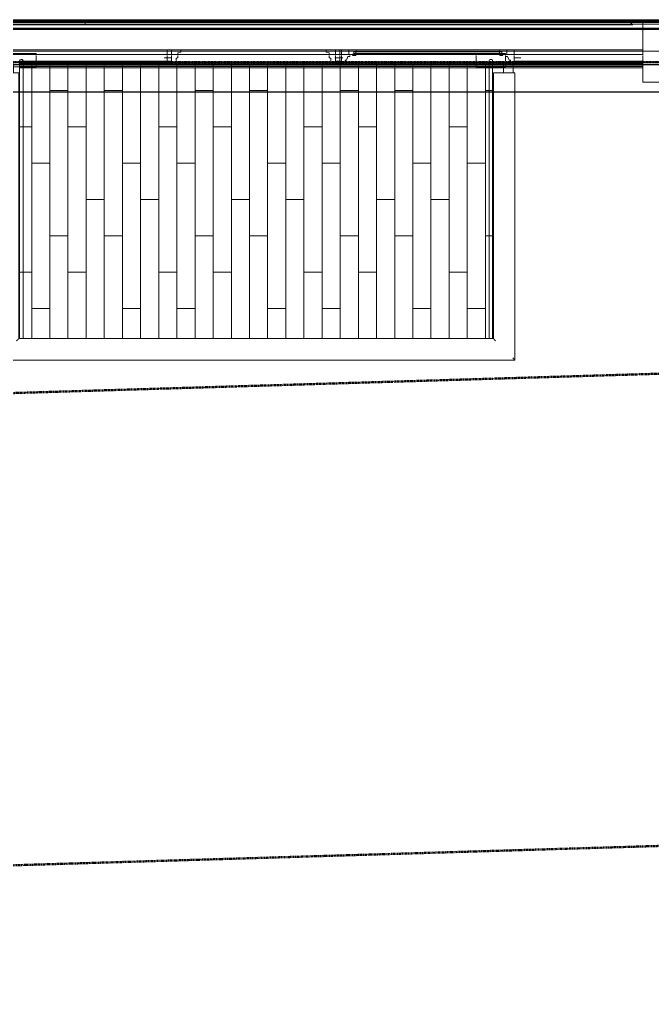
# Model space of a CAD drawing. Header units: inches. Extents: x -4235 to -464, y 9767 to 12269.
# Drawn here: x -2785.4 to -2646, y 9772 to 9989.6 of the extents above; entities that cross this region are included whole.
import ezdxf

# ---------------------------------------------------------------- set-up
doc = ezdxf.new("R2010")
doc.units = ezdxf.units.IN
doc.header["$MEASUREMENT"] = 0
doc.linetypes.add('Dash 1_16_', pattern=[0.125, 0.0625, -0.0625])
doc.linetypes.add('Double Dash 3_8_', pattern=[1, 0.375, -0.125, 0.125, -0.125, 0.125, -0.125])
for name, color, linetype, lineweight in [('A-DOOR-1', 31, 'Continuous', 9), ('A-DOOR-FRAM', 31, 'Continuous', 20), ('A-FLOR-1', 192, 'Continuous', 9), ('A-FLOR-HRAL', 11, 'Continuous', 9), ('A-FLOR-PATT-1', 9, 'Continuous', 9), ('A-GENM', 5, 'Continuous', 9), ('A-GLAZ-1', 151, 'Continuous', 9), ('A-GLAZ-2', 151, 'Continuous', 20), ('A-ROOF', 132, 'Continuous', 13), ('A-ROOF-1', 10, 'Dash 1_16_', 9), ('A-WALL-1', 113, 'Continuous', 9), ('C-PROP-LINE', 91, 'Double Dash 3_8_', 50), ('C-PROP-LINE-1', 91, 'Dash 1_16_', 50)]:
    doc.layers.add(name, color=color, linetype=linetype, lineweight=lineweight)

# ---------------------------------------------------------------- blocks, each defined once
blk = doc.blocks.new('Basic Wall _ EXT - FIBER CEMENT - LARGE - ___-2505169-BACKGROUND - ROOF PLAN')
at = {"layer": 'A-WALL-1'}
for p, q in [((-2787.87, 9981.94), (-2782.79, 9981.94)), ((-2782.79, 9981.94), (-2787.87, 9981.94)), ((-2782.79, 9981.91), (-2787.87, 9981.91)), ((-2782.79, 9981.91), (-2787.87, 9981.91)), ((-2782.76, 9981.94), (-2782.28, 9981.94)), ((-2782.28, 9981.94), (-2782.76, 9981.94)), ((-2782.28, 9981.91), (-2782.75, 9981.91)), ((-2782.28, 9981.91), (-2782.75, 9981.91)), ((-2782.25, 9981.94), (-2781.95, 9981.94)), ((-2781.95, 9981.94), (-2782.25, 9981.94)), ((-2781.95, 9981.91), (-2782.25, 9981.91)), ((-2781.95, 9981.91), (-2782.25, 9981.91)), ((-2781.94, 9981.94), (-2781.84, 9981.94)), ((-2781.84, 9981.94), (-2781.94, 9981.94)), ((-2781.84, 9981.91), (-2781.94, 9981.91)), ((-2781.84, 9981.91), (-2781.94, 9981.91)), ((-2781.84, 9981.94), (-2751.99, 9981.94)), ((-2751.99, 9981.94), (-2781.84, 9981.94)), ((-2751.99, 9981.91), (-2781.84, 9981.91)), ((-2751.99, 9981.91), (-2781.84, 9981.91)), ((-2715.86, 9981.94), (-2714.54, 9981.94)), ((-2714.54, 9981.94), (-2715.86, 9981.94)), ((-2714.54, 9981.91), (-2715.86, 9981.91)), ((-2714.54, 9981.91), (-2715.86, 9981.91)), ((-2676.51, 9981.94), (-2648.11, 9981.94)), ((-2648.11, 9981.94), (-2676.51, 9981.94)), ((-2648.11, 9981.91), (-2676.51, 9981.91)), ((-2648.11, 9981.91), (-2676.51, 9981.91)), ((-2785.36, 9979.9), (-2785.41, 9979.9)), ((-2785.36, 9979.9), (-2785.41, 9979.9)), ((-2785.41, 9979.87), (-2785.36, 9979.87)), ((-2785.36, 9979.87), (-2785.41, 9979.87)), ((-2785.29, 9979.9), (-2785.36, 9979.9)), ((-2785.29, 9979.9), (-2785.36, 9979.9)), ((-2785.36, 9979.87), (-2785.28, 9979.87)), ((-2785.28, 9979.87), (-2785.36, 9979.87)), ((-2785.19, 9979.9), (-2785.28, 9979.9)), ((-2785.19, 9979.9), (-2785.28, 9979.9)), ((-2785.28, 9979.87), (-2785.19, 9979.87)), ((-2785.19, 9979.87), (-2785.28, 9979.87)), ((-2785.09, 9979.9), (-2785.19, 9979.9)), ((-2785.09, 9979.9), (-2785.19, 9979.9)), ((-2785.19, 9979.87), (-2785.09, 9979.87)), ((-2785.09, 9979.87), (-2785.19, 9979.87)), ((-2784.99, 9979.9), (-2785.09, 9979.9)), ((-2784.99, 9979.9), (-2785.09, 9979.9)), ((-2785.09, 9979.87), (-2784.99, 9979.87)), ((-2784.99, 9979.87), (-2785.09, 9979.87)), ((-2784.9, 9979.9), (-2784.99, 9979.9)), ((-2784.9, 9979.9), (-2784.99, 9979.9)), ((-2784.99, 9979.87), (-2784.9, 9979.87)), ((-2784.9, 9979.87), (-2784.99, 9979.87)), ((-2784.83, 9979.9), (-2784.9, 9979.9)), ((-2784.83, 9979.9), (-2784.9, 9979.9)), ((-2784.9, 9979.87), (-2784.83, 9979.87)), ((-2784.83, 9979.87), (-2784.9, 9979.87)), ((-2784.77, 9979.9), (-2784.82, 9979.9)), ((-2784.77, 9979.9), (-2784.82, 9979.9)), ((-2784.82, 9979.87), (-2784.77, 9979.87)), ((-2784.77, 9979.87), (-2784.82, 9979.87)), ((-2781.87, 9979.9), (-2784.72, 9979.9)), ((-2781.87, 9979.9), (-2784.72, 9979.9)), ((-2784.72, 9979.87), (-2781.87, 9979.87)), ((-2781.87, 9979.87), (-2784.72, 9979.87)), ((-2751.99, 9979.9), (-2781.84, 9979.9)), ((-2751.99, 9979.9), (-2781.84, 9979.9)), ((-2781.84, 9979.87), (-2751.99, 9979.87)), ((-2751.99, 9979.87), (-2781.84, 9979.87)), ((-2714.54, 9979.9), (-2715.86, 9979.9)), ((-2714.54, 9979.9), (-2715.86, 9979.9)), ((-2715.86, 9979.87), (-2714.54, 9979.87)), ((-2714.54, 9979.87), (-2715.86, 9979.87)), ((-2648.11, 9979.9), (-2676.51, 9979.9)), ((-2648.11, 9979.9), (-2676.51, 9979.9)), ((-2676.51, 9979.87), (-2648.11, 9979.87)), ((-2648.11, 9979.87), (-2676.51, 9979.87))]:
    blk.add_line(p, q, dxfattribs=at)
blk = doc.blocks.new('Basic Wall _ EXT - FIBER CEMENT - LARGE - ___-2162463-BACKGROUND - ROOF PLAN')
at = {"layer": 'A-WALL-1'}
for p, q in [((-2787.87, 9981.94), (-2782.79, 9981.94)), ((-2782.79, 9981.94), (-2787.87, 9981.94)), ((-2782.79, 9981.91), (-2787.87, 9981.91)), ((-2782.79, 9981.91), (-2787.87, 9981.91)), ((-2782.76, 9981.94), (-2782.28, 9981.94)), ((-2782.28, 9981.94), (-2782.76, 9981.94)), ((-2782.28, 9981.91), (-2782.75, 9981.91)), ((-2782.28, 9981.91), (-2782.75, 9981.91)), ((-2782.25, 9981.94), (-2781.95, 9981.94)), ((-2781.95, 9981.94), (-2782.25, 9981.94)), ((-2781.95, 9981.91), (-2782.25, 9981.91)), ((-2781.95, 9981.91), (-2782.25, 9981.91)), ((-2781.94, 9981.94), (-2781.84, 9981.94)), ((-2781.84, 9981.94), (-2781.94, 9981.94)), ((-2781.84, 9981.91), (-2781.94, 9981.91)), ((-2781.84, 9981.91), (-2781.94, 9981.91)), ((-2781.84, 9981.94), (-2684.84, 9981.94)), ((-2684.84, 9981.94), (-2781.84, 9981.94)), ((-2684.84, 9981.91), (-2781.84, 9981.91)), ((-2684.84, 9981.91), (-2781.84, 9981.91)), ((-2684.84, 9981.94), (-2684.74, 9981.94)), ((-2684.74, 9981.94), (-2684.84, 9981.94)), ((-2684.74, 9981.91), (-2684.84, 9981.91)), ((-2684.74, 9981.91), (-2684.84, 9981.91)), ((-2684.71, 9981.94), (-2684.41, 9981.94)), ((-2684.41, 9981.94), (-2684.71, 9981.94)), ((-2684.41, 9981.91), (-2684.71, 9981.91)), ((-2684.41, 9981.91), (-2684.71, 9981.91)), ((-2684.38, 9981.94), (-2679.3, 9981.94)), ((-2679.3, 9981.94), (-2684.38, 9981.94)), ((-2679.3, 9981.91), (-2684.37, 9981.91)), ((-2679.3, 9981.91), (-2684.37, 9981.91)), ((-2679.26, 9981.94), (-2678.78, 9981.94)), ((-2678.78, 9981.94), (-2679.26, 9981.94)), ((-2678.78, 9981.91), (-2679.26, 9981.91)), ((-2678.78, 9981.91), (-2679.26, 9981.91)), ((-2678.76, 9981.94), (-2678.46, 9981.94)), ((-2678.46, 9981.94), (-2678.76, 9981.94)), ((-2678.46, 9981.91), (-2678.76, 9981.91)), ((-2678.46, 9981.91), (-2678.76, 9981.91)), ((-2678.45, 9981.94), (-2678.35, 9981.94)), ((-2678.35, 9981.94), (-2678.45, 9981.94)), ((-2678.35, 9981.91), (-2678.45, 9981.91)), ((-2678.35, 9981.91), (-2678.45, 9981.91)), ((-2678.35, 9981.94), (-2648.11, 9981.94)), ((-2648.11, 9981.94), (-2678.35, 9981.94)), ((-2648.11, 9981.91), (-2678.35, 9981.91)), ((-2648.11, 9981.91), (-2678.35, 9981.91)), ((-2785.36, 9979.32), (-2785.41, 9979.32)), ((-2785.36, 9979.31), (-2785.41, 9979.31)), ((-2785.36, 9979.31), (-2785.41, 9979.31)), ((-2785.36, 9979.3), (-2785.41, 9979.3)), ((-2785.36, 9979.28), (-2785.41, 9979.28)), ((-2785.36, 9979.28), (-2785.41, 9979.28)), ((-2785.41, 9978.98), (-2785.36, 9978.98)), ((-2785.28, 9979.32), (-2785.35, 9979.32)), ((-2785.28, 9979.31), (-2785.35, 9979.31)), ((-2785.28, 9979.31), (-2785.35, 9979.31)), ((-2785.28, 9979.3), (-2785.35, 9979.3)), ((-2785.28, 9979.28), (-2785.35, 9979.28)), ((-2785.28, 9979.28), (-2785.35, 9979.28)), ((-2785.35, 9978.98), (-2785.28, 9978.98)), ((-2785.19, 9979.32), (-2785.28, 9979.32)), ((-2785.19, 9979.31), (-2785.28, 9979.31)), ((-2785.19, 9979.31), (-2785.28, 9979.31)), ((-2785.19, 9979.3), (-2785.28, 9979.3)), ((-2785.19, 9979.28), (-2785.28, 9979.28)), ((-2785.19, 9979.28), (-2785.28, 9979.28)), ((-2785.28, 9978.98), (-2785.19, 9978.98)), ((-2785.13, 9979.32), (-2785.19, 9979.32)), ((-2785.12, 9979.31), (-2785.19, 9979.31)), ((-2785.12, 9979.31), (-2785.19, 9979.31)), ((-2785.12, 9979.3), (-2785.19, 9979.3)), ((-2785.12, 9979.28), (-2785.19, 9979.28)), ((-2785.12, 9979.28), (-2785.19, 9979.28)), ((-2785.19, 9978.98), (-2785.09, 9978.98)), ((-2784.99, 9979.32), (-2785.09, 9979.32)), ((-2784.99, 9979.31), (-2785.09, 9979.31)), ((-2784.99, 9979.31), (-2785.09, 9979.31)), ((-2784.99, 9979.3), (-2785.09, 9979.3)), ((-2784.99, 9979.28), (-2785.09, 9979.28)), ((-2784.99, 9979.28), (-2785.09, 9979.28)), ((-2785.09, 9978.98), (-2784.99, 9978.98)), ((-2784.9, 9979.32), (-2784.99, 9979.32)), ((-2784.9, 9979.31), (-2784.99, 9979.31)), ((-2784.9, 9979.31), (-2784.99, 9979.31)), ((-2784.9, 9979.3), (-2784.99, 9979.3)), ((-2784.9, 9979.28), (-2784.99, 9979.28)), ((-2784.9, 9979.28), (-2784.99, 9979.28)), ((-2784.99, 9978.98), (-2784.9, 9978.98)), ((-2784.83, 9979.32), (-2784.9, 9979.32)), ((-2784.83, 9979.31), (-2784.9, 9979.31)), ((-2784.83, 9979.31), (-2784.9, 9979.31)), ((-2784.83, 9979.3), (-2784.9, 9979.3)), ((-2784.83, 9979.28), (-2784.9, 9979.28)), ((-2784.83, 9979.28), (-2784.9, 9979.28)), ((-2784.9, 9978.98), (-2784.83, 9978.98)), ((-2784.77, 9979.32), (-2784.82, 9979.32)), ((-2784.77, 9979.31), (-2784.82, 9979.31)), ((-2784.77, 9979.31), (-2784.82, 9979.31)), ((-2784.77, 9979.3), (-2784.82, 9979.3)), ((-2784.77, 9979.28), (-2784.82, 9979.28)), ((-2784.77, 9979.28), (-2784.82, 9979.28)), ((-2784.82, 9978.98), (-2784.77, 9978.98)), ((-2784.29, 9979.32), (-2784.72, 9979.32)), ((-2784.28, 9979.31), (-2784.72, 9979.31)), ((-2784.28, 9979.31), (-2784.72, 9979.31)), ((-2784.28, 9979.3), (-2784.72, 9979.3)), ((-2784.27, 9979.28), (-2784.72, 9979.28)), ((-2784.27, 9979.28), (-2784.72, 9979.28)), ((-2784.72, 9978.98), (-2681.97, 9978.98)), ((-2783.5, 9979.32), (-2784.25, 9979.32)), ((-2783.5, 9979.31), (-2784.25, 9979.31)), ((-2783.5, 9979.31), (-2784.25, 9979.31)), ((-2783.49, 9979.3), (-2784.25, 9979.3)), ((-2783.49, 9979.28), (-2784.25, 9979.28)), ((-2783.49, 9979.28), (-2784.25, 9979.28)), ((-2782.82, 9979.32), (-2783.47, 9979.32)), ((-2782.82, 9979.31), (-2783.47, 9979.31)), ((-2782.82, 9979.31), (-2783.47, 9979.31)), ((-2782.82, 9979.3), (-2783.47, 9979.3)), ((-2782.81, 9979.28), (-2783.47, 9979.28)), ((-2782.81, 9979.28), (-2783.47, 9979.28)), ((-2782.3, 9979.32), (-2782.79, 9979.32)), ((-2782.3, 9979.31), (-2782.79, 9979.31)), ((-2782.3, 9979.31), (-2782.79, 9979.31)), ((-2782.29, 9979.3), (-2782.79, 9979.3)), ((-2782.29, 9979.28), (-2782.79, 9979.28)), ((-2782.29, 9979.28), (-2782.79, 9979.28)), ((-2781.97, 9979.32), (-2782.28, 9979.32)), ((-2781.96, 9979.31), (-2782.28, 9979.31)), ((-2781.96, 9979.31), (-2782.28, 9979.31)), ((-2781.96, 9979.3), (-2782.28, 9979.3)), ((-2781.96, 9979.28), (-2782.28, 9979.28)), ((-2781.96, 9979.28), (-2782.28, 9979.28)), ((-2781.85, 9979.32), (-2781.95, 9979.32)), ((-2781.84, 9979.31), (-2781.95, 9979.31)), ((-2781.84, 9979.31), (-2781.95, 9979.31)), ((-2781.84, 9979.3), (-2781.95, 9979.3)), ((-2781.84, 9979.28), (-2781.95, 9979.28)), ((-2781.84, 9979.28), (-2781.95, 9979.28)), ((-2684.85, 9979.32), (-2781.85, 9979.32)), ((-2684.85, 9979.31), (-2781.84, 9979.31)), ((-2684.85, 9979.31), (-2781.84, 9979.31)), ((-2684.85, 9979.3), (-2781.84, 9979.3)), ((-2684.85, 9979.28), (-2781.84, 9979.28)), ((-2684.85, 9979.28), (-2781.84, 9979.28)), ((-2684.74, 9979.32), (-2684.85, 9979.32)), ((-2684.74, 9979.31), (-2684.85, 9979.31)), ((-2684.74, 9979.31), (-2684.85, 9979.31)), ((-2684.74, 9979.3), (-2684.85, 9979.3)), ((-2684.74, 9979.28), (-2684.85, 9979.28)), ((-2684.74, 9979.28), (-2684.85, 9979.28)), ((-2684.43, 9979.32), (-2684.74, 9979.32)), ((-2684.42, 9979.31), (-2684.74, 9979.31)), ((-2684.42, 9979.31), (-2684.74, 9979.31)), ((-2684.42, 9979.3), (-2684.74, 9979.3)), ((-2684.42, 9979.28), (-2684.74, 9979.28)), ((-2684.42, 9979.28), (-2684.74, 9979.28)), ((-2683.92, 9979.32), (-2684.41, 9979.32)), ((-2683.92, 9979.31), (-2684.41, 9979.31)), ((-2683.92, 9979.31), (-2684.41, 9979.31)), ((-2683.91, 9979.3), (-2684.41, 9979.3)), ((-2683.91, 9979.28), (-2684.41, 9979.28)), ((-2683.91, 9979.28), (-2684.41, 9979.28)), ((-2683.25, 9979.32), (-2683.89, 9979.32)), ((-2683.25, 9979.31), (-2683.89, 9979.31)), ((-2683.25, 9979.31), (-2683.89, 9979.31)), ((-2683.24, 9979.3), (-2683.89, 9979.3)), ((-2683.24, 9979.28), (-2683.89, 9979.28)), ((-2683.24, 9979.28), (-2683.89, 9979.28)), ((-2682.47, 9979.32), (-2683.22, 9979.32)), ((-2682.47, 9979.31), (-2683.22, 9979.31)), ((-2682.47, 9979.31), (-2683.22, 9979.31)), ((-2682.46, 9979.3), (-2683.22, 9979.3)), ((-2682.46, 9979.28), (-2683.22, 9979.28)), ((-2682.46, 9979.28), (-2683.22, 9979.28)), ((-2681.97, 9979.32), (-2682.44, 9979.32)), ((-2681.97, 9979.31), (-2682.44, 9979.31)), ((-2681.97, 9979.31), (-2682.44, 9979.31)), ((-2681.97, 9979.3), (-2682.44, 9979.3)), ((-2681.97, 9979.28), (-2682.44, 9979.28)), ((-2681.97, 9979.28), (-2682.44, 9979.28)), ((-2681.86, 9979.32), (-2681.92, 9979.32)), ((-2681.86, 9979.31), (-2681.92, 9979.31)), ((-2681.86, 9979.31), (-2681.92, 9979.31)), ((-2681.86, 9979.3), (-2681.92, 9979.3)), ((-2681.86, 9979.28), (-2681.92, 9979.28)), ((-2681.86, 9979.28), (-2681.92, 9979.28)), ((-2681.92, 9978.98), (-2681.86, 9978.98)), ((-2681.78, 9979.32), (-2681.86, 9979.32)), ((-2681.78, 9979.31), (-2681.86, 9979.31)), ((-2681.78, 9979.31), (-2681.86, 9979.31)), ((-2681.78, 9979.3), (-2681.86, 9979.3)), ((-2681.78, 9979.28), (-2681.86, 9979.28)), ((-2681.78, 9979.28), (-2681.86, 9979.28)), ((-2681.86, 9978.98), (-2681.78, 9978.98)), ((-2681.69, 9979.32), (-2681.78, 9979.32)), ((-2681.69, 9979.31), (-2681.78, 9979.31)), ((-2681.69, 9979.31), (-2681.78, 9979.31)), ((-2681.69, 9979.3), (-2681.78, 9979.3)), ((-2681.69, 9979.28), (-2681.78, 9979.28)), ((-2681.69, 9979.28), (-2681.78, 9979.28)), ((-2681.78, 9978.98), (-2681.69, 9978.98)), ((-2681.63, 9979.32), (-2681.69, 9979.32)), ((-2681.63, 9979.31), (-2681.69, 9979.31)), ((-2681.63, 9979.31), (-2681.69, 9979.31)), ((-2681.63, 9979.3), (-2681.69, 9979.3)), ((-2681.62, 9979.28), (-2681.69, 9979.28)), ((-2681.62, 9979.28), (-2681.69, 9979.28)), ((-2681.69, 9978.98), (-2681.6, 9978.98)), ((-2681.5, 9979.32), (-2681.6, 9979.32)), ((-2681.5, 9979.31), (-2681.6, 9979.31)), ((-2681.5, 9979.31), (-2681.6, 9979.31)), ((-2681.5, 9979.3), (-2681.6, 9979.3)), ((-2681.5, 9979.28), (-2681.6, 9979.28)), ((-2681.5, 9979.28), (-2681.6, 9979.28)), ((-2681.59, 9978.98), (-2681.5, 9978.98)), ((-2681.41, 9979.32), (-2681.5, 9979.32)), ((-2681.41, 9979.31), (-2681.5, 9979.31)), ((-2681.41, 9979.31), (-2681.5, 9979.31)), ((-2681.41, 9979.3), (-2681.5, 9979.3)), ((-2681.41, 9979.28), (-2681.5, 9979.28)), ((-2681.41, 9979.28), (-2681.5, 9979.28)), ((-2681.5, 9978.98), (-2681.41, 9978.98)), ((-2681.33, 9979.32), (-2681.41, 9979.32)), ((-2681.33, 9979.31), (-2681.41, 9979.31)), ((-2681.33, 9979.31), (-2681.41, 9979.31)), ((-2681.33, 9979.3), (-2681.41, 9979.3)), ((-2681.33, 9979.28), (-2681.41, 9979.28)), ((-2681.33, 9979.28), (-2681.41, 9979.28)), ((-2681.41, 9978.98), (-2681.33, 9978.98)), ((-2681.27, 9979.32), (-2681.33, 9979.32)), ((-2681.27, 9979.31), (-2681.33, 9979.31)), ((-2681.27, 9979.31), (-2681.33, 9979.31)), ((-2681.27, 9979.3), (-2681.33, 9979.3)), ((-2681.27, 9979.28), (-2681.33, 9979.28)), ((-2681.27, 9979.28), (-2681.33, 9979.28)), ((-2681.33, 9978.98), (-2681.27, 9978.98)), ((-2680.79, 9979.32), (-2681.22, 9979.32)), ((-2680.79, 9979.31), (-2681.22, 9979.31)), ((-2680.79, 9979.31), (-2681.22, 9979.31)), ((-2680.78, 9979.3), (-2681.22, 9979.3)), ((-2680.78, 9979.28), (-2681.22, 9979.28)), ((-2680.78, 9979.28), (-2681.22, 9979.28)), ((-2681.22, 9978.98), (-2648.11, 9978.98)), ((-2680.01, 9979.32), (-2680.76, 9979.32)), ((-2680, 9979.31), (-2680.76, 9979.31)), ((-2680, 9979.31), (-2680.76, 9979.31)), ((-2680, 9979.3), (-2680.76, 9979.3)), ((-2679.99, 9979.28), (-2680.76, 9979.28)), ((-2679.99, 9979.28), (-2680.76, 9979.28)), ((-2679.33, 9979.32), (-2679.97, 9979.32)), ((-2679.33, 9979.31), (-2679.97, 9979.31)), ((-2679.33, 9979.31), (-2679.97, 9979.31)), ((-2679.32, 9979.3), (-2679.97, 9979.3)), ((-2679.32, 9979.28), (-2679.97, 9979.28)), ((-2679.32, 9979.28), (-2679.97, 9979.28)), ((-2678.8, 9979.32), (-2679.3, 9979.32)), ((-2678.8, 9979.31), (-2679.3, 9979.31)), ((-2678.8, 9979.31), (-2679.3, 9979.31)), ((-2678.8, 9979.3), (-2679.3, 9979.3)), ((-2678.8, 9979.28), (-2679.3, 9979.28)), ((-2678.8, 9979.28), (-2679.3, 9979.28)), ((-2678.47, 9979.32), (-2678.78, 9979.32)), ((-2678.47, 9979.31), (-2678.78, 9979.31)), ((-2678.47, 9979.31), (-2678.78, 9979.31)), ((-2678.47, 9979.3), (-2678.78, 9979.3)), ((-2678.47, 9979.28), (-2678.78, 9979.28)), ((-2678.47, 9979.28), (-2678.78, 9979.28)), ((-2678.35, 9979.32), (-2678.46, 9979.32)), ((-2678.35, 9979.31), (-2678.46, 9979.31)), ((-2678.35, 9979.31), (-2678.46, 9979.31)), ((-2678.35, 9979.3), (-2678.46, 9979.3)), ((-2678.35, 9979.28), (-2678.46, 9979.28)), ((-2678.35, 9979.28), (-2678.46, 9979.28)), ((-2648.11, 9979.32), (-2678.35, 9979.32)), ((-2648.11, 9979.31), (-2678.35, 9979.31)), ((-2648.11, 9979.31), (-2678.35, 9979.31)), ((-2648.11, 9979.3), (-2678.35, 9979.3)), ((-2648.11, 9979.28), (-2678.35, 9979.28)), ((-2648.11, 9979.28), (-2678.35, 9979.28))]:
    blk.add_line(p, q, dxfattribs=at)
blk = doc.blocks.new('Basic Wall _ EXT - FIBER CEMENT - SMALL - ___-2145937-BACKGROUND - ROOF PLAN')
at = {"layer": 'A-WALL-1'}
for p, q in [((-2077.2, 9989.09), (-3851.82, 9989.09)), ((-2077.24, 9989.13), (-3851.78, 9989.13)), ((-2077.25, 9989.14), (-3851.77, 9989.14)), ((-2077.4, 9989.29), (-3851.63, 9989.29)), ((-2077.6, 9989.49), (-3851.42, 9989.49)), ((-2077.67, 9989.56), (-3851.35, 9989.56)), ((-2075.54, 9987.44), (-3853.48, 9987.44)), ((-2075.54, 9987.44), (-3853.48, 9987.44)), ((-2075.62, 9987.51), (-3853.4, 9987.51)), ((-2075.62, 9987.51), (-3853.4, 9987.51)), ((-3853.2, 9987.72), (-2075.83, 9987.72)), ((-2075.83, 9987.72), (-3853.2, 9987.72)), ((-3852.33, 9988.59), (-2076.7, 9988.59)), ((-2076.7, 9988.59), (-3852.33, 9988.59)), ((-2077.05, 9988.94), (-3851.97, 9988.94)), ((-2077.1, 9988.99), (-3851.93, 9988.99)), ((-2077.11, 9989), (-3851.92, 9989)), ((-2077.18, 9989.07), (-3851.85, 9989.07)), ((-2077.17, 9989.06), (-3851.85, 9989.06)), ((-2077.17, 9989.06), (-3851.85, 9989.06)), ((-2070.72, 9982.61), (-3858.3, 9982.61)), ((-2070.72, 9982.61), (-3858.3, 9982.61)), ((-2067.77, 9979.66), (-3861.25, 9979.66)), ((-2067.84, 9979.73), (-3861.19, 9979.73)), ((-3860.81, 9980.11), (-2068.22, 9980.11)), ((-2068.29, 9980.19), (-3860.73, 9980.19)), ((-2068.29, 9980.19), (-3860.73, 9980.19)), ((-3867.29, 9973.63), (-2061.73, 9973.63)), ((-2061.73, 9973.63), (-3867.29, 9973.63)), ((-2061.81, 9973.7), (-3867.21, 9973.7)), ((-2061.81, 9973.7), (-3867.21, 9973.7))]:
    blk.add_line(p, q, dxfattribs=at)
blk = doc.blocks.new('Door-Inswing-Andersen-400_Series-Single - 3_ 0-1_8_ x 6_ 7-1_2_ - 3rd floor-2896229-BACKGROUND - ROOF PLAN')
at = {"layer": 'A-DOOR-FRAM'}
for p, q in [((-18.06, -1.97), (-18.06, -1.69)), ((-18.06, -1.97), (-18.06, -1.69)), ((-18.06, -2.69), (-18.06, -2.01)), ((-18.06, -2.69), (-18.06, -2.01)), ((-16, -1.69), (-16, -2.01)), ((-16, -2.01), (-16, -2.23)), ((16, -1.69), (16, -2.01)), ((16, -2.01), (16, -2.23)), ((18.06, -2.01), (18.06, -1.69)), ((18.06, -1.69), (18.06, -2.01)), ((18.06, -2.69), (18.06, -2.01)), ((18.06, -2.01), (18.06, -2.69)), ((-19.69, -3.44), (-18.06, -3.44)), ((-18.06, -2.84), (-18.06, -2.72)), ((-18.06, -2.84), (-18.06, -2.72)), ((-18.06, -4.11), (-18.06, -3)), ((-18.06, -4.11), (-18.06, -3)), ((-16.69, -3.39), (-17.03, -3.63)), ((-17.03, -3.63), (-17.03, -4.11)), ((-16, -2.23), (-16.69, -2.39)), ((-16.69, -2.39), (-16.69, -2.69)), ((-16.69, -2.72), (-16.69, -2.84)), ((-16.69, -3), (-16.69, -3.39)), ((16, -2.23), (16.69, -2.39)), ((16.69, -2.39), (16.69, -2.69)), ((16.69, -2.72), (16.69, -2.84)), ((16.69, -3), (16.69, -3.39)), ((16.69, -3.39), (17.03, -3.63)), ((17.03, -3.63), (17.03, -4.11)), ((18.06, -2.84), (18.06, -2.72)), ((18.06, -2.72), (18.06, -2.84)), ((18.06, -4.11), (18.06, -3)), ((18.06, -3), (18.06, -4.11)), ((19.69, -3.44), (18.06, -3.44)), ((-18.06, -4.75), (-18.06, -4.56)), ((-18.06, -4.8), (-18.06, -4.56)), ((-18.06, -4.75), (-17.03, -4.75)), ((-17.03, -4.56), (-17.03, -4.75)), ((17.03, -4.56), (17.03, -4.75)), ((18.06, -4.75), (17.03, -4.75)), ((18.06, -4.75), (18.06, -4.56)), ((18.06, -4.56), (18.06, -4.8))]:
    blk.add_line(p, q, dxfattribs=at)
blk = doc.blocks.new('Window-Double_Hung-Andersen-400_Series-Tilt_Wash - DOUBLE HUNG - COTTAGE - 3RD FLOOR-V81-BACKGROUND - ROOF PLAN')
at = {"layer": 'A-GLAZ-1'}
for p, q in [((-16.29, -2.13), (-15.7, -2.13)), ((-15.82, -2.5), (-15.82, -2.13)), ((-15.7, -2), (15.7, -2)), ((-15.7, -2.13), (15.7, -2.13)), ((16.29, -2.13), (15.7, -2.13)), ((15.82, -2.49), (15.82, -2.13)), ((-16.29, -2.5), (-15.7, -2.5)), ((-15.7, -2.5), (10.68, -2.5)), ((-15.7, -2.63), (10.68, -2.63)), ((10.68, -2.5), (10.79, -2.5)), ((10.68, -2.63), (10.79, -2.63)), ((10.79, -2.5), (11.11, -2.5)), ((10.8, -2.63), (11.11, -2.63)), ((11.11, -2.5), (11.63, -2.5)), ((11.14, -2.63), (11.63, -2.63)), ((11.63, -2.5), (12.3, -2.5)), ((11.66, -2.63), (12.3, -2.63)), ((12.3, -2.5), (13.09, -2.5)), ((12.34, -2.63), (13.09, -2.63)), ((13.09, -2.5), (13.93, -2.5)), ((13.12, -2.63), (13.93, -2.63)), ((13.93, -2.5), (14.77, -2.5)), ((13.96, -2.63), (14.77, -2.63)), ((14.77, -2.5), (15.55, -2.5)), ((14.8, -2.63), (15.55, -2.63)), ((15.55, -2.5), (15.7, -2.5)), ((15.58, -2.63), (15.7, -2.63)), ((16.23, -2.5), (15.7, -2.5)), ((16.29, -2.5), (16.23, -2.5))]:
    blk.add_line(p, q, dxfattribs=at)
at = {"layer": 'A-GLAZ-2'}
for p, q in [((-19.01, -2.01), (-19.01, -1.69)), ((-19.01, -2.69), (-19.01, -2.01)), ((-17.42, -2.01), (-17.42, -1.69)), ((-17.42, -2.69), (-17.42, -2.01)), ((-15.7, -2), (-16.29, -2)), ((-16.29, -2.63), (-16.29, -2.01)), ((-15.78, -1.69), (-15.7, -2)), ((15.78, -1.69), (15.7, -2)), ((15.7, -2), (16.29, -2)), ((16.29, -2.49), (16.29, -2.01)), ((17.42, -2.01), (17.42, -1.69)), ((17.42, -2.69), (17.42, -2.01)), ((19.01, -1.69), (19.01, -2.01)), ((19.01, -2.01), (19.01, -2.69)), ((-19.01, -3.44), (-20.51, -3.44)), ((-19.01, -2.84), (-19.01, -2.72)), ((-19.01, -4.11), (-19.01, -3)), ((-18.2, -4), (-17.92, -4)), ((-18.2, -4.11), (-18.2, -4)), ((-17.92, -4), (-17.61, -3.19)), ((-17.61, -3.19), (-17.14, -3.19)), ((-17.42, -2.75), (-16.57, -2.75)), ((-17.14, -2.84), (-17.14, -2.75)), ((-17.14, -3.19), (-17.14, -3)), ((-16.57, -2.63), (-16.57, -2.69)), ((-15.7, -2.63), (-16.57, -2.63)), ((-16.57, -2.72), (-16.57, -2.84)), ((-15.86, -2.97), (-16.57, -2.97)), ((-15.8, -2.84), (-15.74, -2.72)), ((-15.73, -2.69), (-15.7, -2.63)), ((15.73, -2.69), (15.7, -2.63)), ((15.7, -2.63), (16.23, -2.63)), ((15.8, -2.84), (15.74, -2.72)), ((15.86, -2.97), (16.57, -2.97)), ((16.25, -2.63), (16.57, -2.63)), ((16.29, -2.63), (16.29, -2.49)), ((16.57, -2.63), (16.57, -2.69)), ((16.57, -2.72), (16.57, -2.84)), ((16.74, -2.75), (16.57, -2.75)), ((17.07, -2.75), (16.77, -2.75)), ((17.18, -2.75), (17.08, -2.75)), ((17.14, -2.84), (17.14, -2.75)), ((17.14, -3.19), (17.14, -3.04)), ((17.42, -2.75), (17.18, -2.75)), ((17.61, -3.19), (17.18, -3.19)), ((17.92, -4), (17.61, -3.19)), ((18.2, -4), (17.92, -4)), ((18.2, -4.11), (18.2, -4)), ((19.01, -2.72), (19.01, -2.84)), ((19.01, -3.05), (19.01, -4.11)), ((19.01, -3.44), (20.51, -3.44)), ((-19.01, -4.81), (-19.01, -4.56)), ((10.68, -4.81), (-19.01, -4.81)), ((-18.2, -4.81), (-18.2, -4.56)), ((10.76, -4.81), (10.68, -4.81)), ((13.55, -4.81), (10.79, -4.81)), ((13.66, -4.81), (13.6, -4.81)), ((13.74, -4.81), (13.66, -4.81)), ((13.83, -4.81), (13.75, -4.81)), ((13.93, -4.81), (13.83, -4.81)), ((14.02, -4.81), (13.93, -4.81)), ((14.11, -4.81), (14.02, -4.81)), ((14.19, -4.81), (14.12, -4.81)), ((14.25, -4.81), (14.19, -4.81)), ((17.15, -4.81), (14.3, -4.81)), ((19.01, -4.81), (17.18, -4.81)), ((18.2, -4.81), (18.2, -4.56)), ((19.01, -4.56), (19.01, -4.81))]:
    blk.add_line(p, q, dxfattribs=at)
blk = doc.blocks.new('Family1 - SCUPPER - east_west-V154-BACKGROUND - ROOF PLAN')
at = {"layer": 'A-GENM'}
for p, q in [((-5, 8.81), (5, 8.81)), ((-5, 4.97), (-5, 8.81)), ((5, 8.81), (5, 4.97)), ((-5, 4.56), (-5, 4.97)), ((5, 4.97), (5, 4.56)), ((-5, 3), (-5, 4.11)), ((-5, 2.01), (-5, 2.84)), ((5, 4.11), (5, 3)), ((5, 2.84), (5, 2.01)), ((-5, -2.81), (-5, 2.01)), ((5, 2.01), (5, -2.81)), ((-5, -2.89), (-5, -2.81)), ((-5, -3.09), (-5, -2.89)), ((-5, -3.96), (-5, -3.09)), ((-5, -4.26), (-5, -3.96)), ((-5, -4.33), (-5, -4.28)), ((5, -2.81), (5, -2.89)), ((5, -2.89), (5, -3.09)), ((5, -3.09), (5, -3.96)), ((5, -3.96), (5, -4.26)), ((5, -4.44), (-5, -4.44))]:
    blk.add_line(p, q, dxfattribs=at)
blk = doc.blocks.new('Railing - Baluster_01-V162-BACKGROUND - ROOF PLAN')
at = {"layer": 'A-FLOR-HRAL'}
for p, q in [((-0.59, 1.18), (0.59, 1.18)), ((-0.59, 0.59), (-0.59, 1.18)), ((0.59, 1.18), (0.59, 0.59))]:
    blk.add_line(p, q, dxfattribs=at)
blk = doc.blocks.new('Railing - Railing-2700300-BACKGROUND - ROOF PLAN')
at = {"layer": 'A-FLOR-HRAL'}
for p, q in [((-2790.37, 9977.83), (-2790.37, 9973.7)), ((-2790.37, 9977.83), (-2789.9, 9977.83)), ((-2789.9, 9977.83), (-2786.12, 9977.83)), ((-2786.12, 9977.83), (-2785.65, 9977.83)), ((-2785.65, 9973.7), (-2785.65, 9977.83)), ((-2681.05, 9977.83), (-2681.05, 9973.7)), ((-2681.05, 9977.83), (-2680.58, 9977.83)), ((-2680.58, 9977.83), (-2676.8, 9977.83)), ((-2676.8, 9977.83), (-2676.32, 9977.83)), ((-2676.32, 9973.7), (-2676.32, 9977.83)), ((-2790.37, 9973.7), (-2790.37, 9973.63)), ((-2790.37, 9973.63), (-2790.37, 9914.58)), ((-2785.65, 9973.63), (-2785.65, 9973.7)), ((-2785.65, 9919.3), (-2785.65, 9973.63)), ((-2681.05, 9973.7), (-2681.05, 9973.63)), ((-2681.05, 9973.63), (-2681.05, 9919.3)), ((-2676.32, 9973.63), (-2676.32, 9973.7)), ((-2676.32, 9914.58), (-2676.32, 9973.63)), ((-2681.05, 9919.3), (-2785.65, 9919.3)), ((-2790.37, 9914.58), (-2676.32, 9914.58))]:
    blk.add_line(p, q, dxfattribs=at)
for points, knots in [([(-2786.12, 9918.83), (-2786.08, 9918.87), (-2786.02, 9918.93), (-2785.94, 9919.01), (-2785.89, 9919.06), (-2785.86, 9919.09), (-2785.82, 9919.13), (-2785.79, 9919.16), (-2785.77, 9919.18), (-2785.74, 9919.21), (-2785.71, 9919.24), (-2785.68, 9919.27), (-2785.66, 9919.29), (-2785.65, 9919.3), (-2785.65, 9919.3)], [0, 0, 0, 0, 0.166667, 0.25, 0.333333, 0.375, 0.416667, 0.5, 0.541667, 0.583333, 0.666667, 0.75, 0.833333, 1, 1, 1, 1]), ([(-2680.58, 9918.83), (-2680.62, 9918.87), (-2680.68, 9918.93), (-2680.76, 9919.01), (-2680.8, 9919.06), (-2680.84, 9919.09), (-2680.87, 9919.13), (-2680.9, 9919.16), (-2680.93, 9919.18), (-2680.96, 9919.21), (-2680.99, 9919.24), (-2681.01, 9919.27), (-2681.04, 9919.29), (-2681.05, 9919.3), (-2681.05, 9919.3)], [0, 0, 0, 0, 0.166667, 0.25, 0.333333, 0.375, 0.416667, 0.5, 0.541667, 0.583333, 0.666667, 0.75, 0.833333, 1, 1, 1, 1]), ([(-2790.37, 9914.58), (-2790.37, 9914.58), (-2790.36, 9914.59), (-2790.34, 9914.61), (-2790.31, 9914.64), (-2790.28, 9914.67), (-2790.26, 9914.69), (-2790.23, 9914.72), (-2790.19, 9914.76), (-2790.15, 9914.8), (-2790.11, 9914.84), (-2790.07, 9914.88), (-2790, 9914.95), (-2789.94, 9915.01), (-2789.9, 9915.05)], [0, 0, 0, 0, 0.166667, 0.25, 0.333333, 0.416667, 0.458333, 0.5, 0.583333, 0.666667, 0.708333, 0.75, 0.833333, 1, 1, 1, 1]), ([(-2676.32, 9914.58), (-2676.32, 9914.58), (-2676.33, 9914.59), (-2676.36, 9914.61), (-2676.39, 9914.64), (-2676.41, 9914.67), (-2676.44, 9914.69), (-2676.47, 9914.72), (-2676.51, 9914.76), (-2676.55, 9914.8), (-2676.59, 9914.84), (-2676.62, 9914.88), (-2676.69, 9914.95), (-2676.75, 9915.01), (-2676.8, 9915.05)], [0, 0, 0, 0, 0.166667, 0.25, 0.333333, 0.416667, 0.458333, 0.5, 0.583333, 0.666667, 0.708333, 0.75, 0.833333, 1, 1, 1, 1])]:
    blk.add_open_spline(points, degree=3, knots=knots, dxfattribs=at)
blk.add_blockref('Railing - Baluster_01-V162-BACKGROUND - ROOF PLAN', (-2788.01, 9977.24))
blk = doc.blocks.new('Walls 47 - Walls 1-2573550-BACKGROUND - ROOF PLAN')
at = {"layer": 'A-WALL-1'}
for p, q in [((-2788.34, 9982.13), (-2788.34, 9981.79)), ((-2788.34, 9982.13), (-2787.91, 9982.13)), ((-2788.23, 9982.13), (-2788.34, 9982.13)), ((-2788.34, 9981.62), (-2788.34, 9980.52)), ((-2787.91, 9982.13), (-2788.23, 9982.13)), ((-2787.91, 9982.13), (-2785.09, 9982.13)), ((-2787.39, 9982.13), (-2787.91, 9982.13)), ((-2786.72, 9982.13), (-2787.39, 9982.13)), ((-2785.93, 9982.13), (-2786.72, 9982.13)), ((-2785.09, 9982.13), (-2785.93, 9982.13)), ((-2785.09, 9982.13), (-2782.28, 9982.13)), ((-2784.25, 9982.13), (-2785.09, 9982.13)), ((-2783.47, 9982.13), (-2784.25, 9982.13)), ((-2782.79, 9982.13), (-2783.47, 9982.13)), ((-2782.28, 9982.13), (-2782.79, 9982.13)), ((-2782.28, 9982.13), (-2781.95, 9982.13)), ((-2781.95, 9982.13), (-2782.28, 9982.13)), ((-2781.95, 9982.13), (-2781.84, 9982.13)), ((-2781.84, 9982.13), (-2781.95, 9982.13)), ((-2781.84, 9981.79), (-2781.84, 9982.13)), ((-2781.84, 9980.52), (-2781.84, 9981.62)), ((-2788.34, 9980.07), (-2788.34, 9979.66)), ((-2788.34, 9979.66), (-2788.34, 9979.2)), ((-2788.34, 9979.2), (-2785.47, 9979.2)), ((-2781.84, 9979.2), (-2788.34, 9979.2)), ((-2785.47, 9980.07), (-2785.47, 9979.66)), ((-2785.47, 9979.66), (-2785.47, 9979.2)), ((-2785.47, 9979.2), (-2785.47, 9973.7)), ((-2785.42, 9979.2), (-2785.36, 9979.2)), ((-2785.36, 9979.2), (-2785.28, 9979.2)), ((-2785.28, 9979.2), (-2785.19, 9979.2)), ((-2785.19, 9979.2), (-2785.09, 9979.2)), ((-2785.09, 9979.2), (-2784.99, 9979.2)), ((-2784.99, 9979.2), (-2784.9, 9979.2)), ((-2784.9, 9979.2), (-2784.82, 9979.2)), ((-2784.82, 9979.2), (-2784.76, 9979.2)), ((-2784.72, 9979.66), (-2784.72, 9980.07)), ((-2784.72, 9979.2), (-2784.72, 9979.66)), ((-2784.72, 9973.7), (-2784.72, 9979.2)), ((-2784.71, 9979.2), (-2783.47, 9979.2)), ((-2783.47, 9979.2), (-2782.28, 9979.2)), ((-2782.28, 9979.2), (-2781.84, 9979.2)), ((-2781.84, 9979.66), (-2781.84, 9980.07)), ((-2781.84, 9979.2), (-2781.84, 9979.66)), ((-2785.47, 9973.7), (-2785.47, 9973.63)), ((-2785.47, 9973.63), (-2785.47, 9919.3)), ((-2784.72, 9973.63), (-2784.72, 9973.7)), ((-2784.72, 9919.3), (-2784.72, 9973.63))]:
    blk.add_line(p, q, dxfattribs=at)
for start_param, end_param in [(2.617994, 3.109327), (2.356194, 2.617994), (1.047198, 2.356194), (0.523599, 1.047198), (0.032265, 0.523599), (3.926991, 4.087841), (4.213302, 4.450134), (4.45059, 4.587024), (4.837754, 4.974188), (4.974601, 5.211476), (5.336867, 5.497787)]:
    blk.add_ellipse((-2785.09, 9980.51), major_axis=(0.375, 0), ratio=0.86769, start_param=start_param, end_param=end_param, dxfattribs=at)
blk = doc.blocks.new('Walls 48 - Walls 1-2573569-BACKGROUND - ROOF PLAN')
at = {"layer": 'A-WALL-1'}
for p, q in [((-2684.85, 9982.13), (-2684.85, 9981.79)), ((-2684.85, 9982.13), (-2684.74, 9982.13)), ((-2683.22, 9982.13), (-2684.85, 9982.13)), ((-2684.85, 9981.62), (-2684.85, 9980.52)), ((-2684.74, 9982.13), (-2684.41, 9982.13)), ((-2684.41, 9982.13), (-2683.89, 9982.13)), ((-2683.89, 9982.13), (-2682.44, 9982.13)), ((-2680.76, 9982.13), (-2683.22, 9982.13)), ((-2682.44, 9982.13), (-2681.6, 9982.13)), ((-2681.6, 9982.13), (-2679.97, 9982.13)), ((-2679.3, 9982.13), (-2680.76, 9982.13)), ((-2679.97, 9982.13), (-2679.3, 9982.13)), ((-2679.3, 9982.13), (-2678.78, 9982.13)), ((-2678.78, 9982.13), (-2679.3, 9982.13)), ((-2678.78, 9982.13), (-2678.46, 9982.13)), ((-2678.46, 9982.13), (-2678.78, 9982.13)), ((-2678.46, 9982.13), (-2678.35, 9982.13)), ((-2678.35, 9982.13), (-2678.46, 9982.13)), ((-2678.35, 9981.79), (-2678.35, 9982.13)), ((-2678.35, 9980.52), (-2678.35, 9981.62)), ((-2684.85, 9980.07), (-2684.85, 9979.66)), ((-2684.85, 9979.66), (-2684.85, 9979.2)), ((-2684.85, 9979.2), (-2681.97, 9979.2)), ((-2678.35, 9979.2), (-2684.85, 9979.2)), ((-2681.97, 9980.07), (-2681.97, 9979.66)), ((-2681.97, 9979.66), (-2681.97, 9979.2)), ((-2681.97, 9979.2), (-2681.97, 9973.7)), ((-2681.92, 9979.2), (-2681.86, 9979.2)), ((-2681.86, 9979.2), (-2681.79, 9979.2)), ((-2681.78, 9979.2), (-2681.69, 9979.2)), ((-2681.69, 9979.2), (-2681.6, 9979.2)), ((-2681.6, 9979.2), (-2681.5, 9979.2)), ((-2681.5, 9979.2), (-2681.41, 9979.2)), ((-2681.41, 9979.2), (-2681.33, 9979.2)), ((-2681.33, 9979.2), (-2681.27, 9979.2)), ((-2681.22, 9979.66), (-2681.22, 9980.07)), ((-2681.22, 9979.2), (-2681.22, 9979.66)), ((-2681.22, 9973.7), (-2681.22, 9979.2)), ((-2681.22, 9979.2), (-2680.76, 9979.2)), ((-2680.76, 9979.2), (-2679.97, 9979.2)), ((-2679.97, 9979.2), (-2678.78, 9979.2)), ((-2678.78, 9979.2), (-2678.46, 9979.2)), ((-2678.46, 9979.2), (-2678.35, 9979.2)), ((-2678.35, 9979.66), (-2678.35, 9980.07)), ((-2678.35, 9979.2), (-2678.35, 9979.66)), ((-2681.97, 9973.7), (-2681.97, 9973.63)), ((-2681.97, 9973.63), (-2681.97, 9919.3)), ((-2681.22, 9973.63), (-2681.22, 9973.7)), ((-2681.22, 9919.3), (-2681.22, 9973.63))]:
    blk.add_line(p, q, dxfattribs=at)
for start_param, end_param in [(2.879793, 3.109327), (2.094395, 2.879793), (0.523599, 2.094395), (0.261799, 0.523599), (0.032265, 0.261799), (3.926991, 4.104638), (4.213302, 4.45059), (4.974188, 5.211476), (5.320071, 5.497787)]:
    blk.add_ellipse((-2681.6, 9980.51), major_axis=(0.375, 0), ratio=0.86769, start_param=start_param, end_param=end_param, dxfattribs=at)
blk = doc.blocks.new('Family - ___-1878357-BACKGROUND - ROOF PLAN')
at = {"layer": 'C-PROP-LINE'}
blk.add_line((-3831.82, 9771.98), (-2096.45, 9823.93), dxfattribs=at)
blk = doc.blocks.new('Family - ___-2835860-BACKGROUND - ROOF PLAN')
at = {"layer": 'C-PROP-LINE-1'}
blk.add_line((-2636.92, 9980.19), (-3860.72, 9980.19), dxfattribs=at)
blk = doc.blocks.new('Family - ___-2835932-BACKGROUND - ROOF PLAN')
at = {"layer": 'C-PROP-LINE-1'}
blk.add_line((-2067.92, 9980.19), (-3860.72, 9980.19), dxfattribs=at)
blk = doc.blocks.new('Family - ___-2855424-BACKGROUND - ROOF PLAN')
at = {"layer": 'C-PROP-LINE-1'}
blk.add_line((-3987.11, 9871.38), (-600.6, 9972.76), dxfattribs=at)

msp = doc.modelspace()

# ---------------------------------------------------------------- hatches: boundary and pattern name
at = {"layer": 'A-FLOR-PATT-1'}
h = msp.add_hatch(dxfattribs=at)
h.set_pattern_fill('FP_40', color=256, style=0, pattern_type=2)
h.set_pattern_definition([(90, (-2014.813, 11021.939), (-4, 2e-16), []), (180, (-2014.813, 11021.939), (-8, -8), [4, -28]), (180, (-2018.813, 11037.939), (-8, -8), [4, -28])])
h.paths.add_polyline_path([(-2715.45, 9919.3), (-2681.05, 9919.3), (-2681.03, 9977.83), (-2676.69, 9977.83), (-2676.69, 9979.81), (-2790.01, 9979.83), (-2790.01, 9977.83), (-2788.6, 9977.83), (-2788.6, 9978.42), (-2787.42, 9978.42), (-2787.42, 9977.83), (-2785.65, 9977.83), (-2785.65, 9919.3), (-2729.47, 9919.3)], flags=0)

# ---------------------------------------------------------------- linework, layer by layer
at = {"layer": 'A-FLOR-1'}
for p, q in [((-2785.36, 9979.83), (-2785.41, 9979.83)), ((-2785.28, 9979.83), (-2785.36, 9979.83)), ((-2785.19, 9979.83), (-2785.27, 9979.83)), ((-2785.09, 9979.83), (-2785.19, 9979.83)), ((-2784.99, 9979.83), (-2785.09, 9979.83)), ((-2784.9, 9979.83), (-2784.99, 9979.83)), ((-2784.83, 9979.83), (-2784.9, 9979.83)), ((-2784.77, 9979.83), (-2784.82, 9979.83)), ((-2781.86, 9979.83), (-2784.72, 9979.83)), ((-2714.54, 9979.83), (-2781.84, 9979.83)), ((-2676.69, 9979.32), (-2676.69, 9979.81)), ((-2676.69, 9979.15), (-2676.69, 9979.28)), ((-2676.69, 9977.83), (-2676.69, 9979))]:
    msp.add_line(p, q, dxfattribs=at)
at = {"layer": 'A-ROOF'}
msp.add_line((-2771.02, 9989.33), (-2771.02, 9989.4), dxfattribs=at)
at = {"layer": 'A-ROOF-1'}
for p, q in [((-2651.21, 9989.4), (-2651.14, 9989.33)), ((-2650.73, 9988.89), (-2650.31, 9988.44)), ((-2934.94, 9982.94), (-2648.11, 9982.94))]:
    msp.add_line(p, q, dxfattribs=at)
at = {"layer": 'A-WALL-1'}
for p, q in [((-2077.17, 9989.06), (-3851.85, 9989.06)), ((-2927.91, 9988.44), (-2650.31, 9988.44)), ((-2771.02, 9988.89), (-2771.02, 9988.44)), ((-2650.31, 9988.44), (-2650.73, 9988.89)), ((-2648.11, 9988.89), (-2648.11, 9981.79)), ((-2648.11, 9982.94), (-2934.94, 9982.94)), ((-2752.94, 9982.94), (-2752.94, 9982.65)), ((-2752.94, 9982.61), (-2752.94, 9981.94)), ((-2751.99, 9982.94), (-2751.99, 9982.66)), ((-2751.99, 9982.61), (-2751.99, 9981.94)), ((-2715.86, 9981.94), (-2715.86, 9982.94)), ((-2714.91, 9982.94), (-2714.91, 9981.94)), ((-2714.54, 9982.94), (-2714.54, 9981.94)), ((-2676.51, 9981.94), (-2676.51, 9982.94)), ((-2785.42, 9980.44), (-2784.79, 9980.44)), ((-2784.72, 9980.44), (-2751.99, 9980.44)), ((-2752.94, 9981.91), (-2752.94, 9981.79)), ((-2752.94, 9981.62), (-2752.94, 9980.52)), ((-2751.99, 9981.19), (-2752.94, 9981.19)), ((-2751.99, 9981.91), (-2751.99, 9981.79)), ((-2751.99, 9981.62), (-2751.99, 9980.52)), ((-2715.86, 9981.79), (-2715.86, 9981.91)), ((-2715.86, 9980.52), (-2715.86, 9981.62)), ((-2714.91, 9981.19), (-2715.86, 9981.19)), ((-2715.86, 9980.44), (-2714.54, 9980.44)), ((-2714.91, 9981.91), (-2714.91, 9981.79)), ((-2714.91, 9980.52), (-2714.91, 9981.62)), ((-2714.54, 9981.91), (-2714.54, 9981.79)), ((-2714.54, 9981.62), (-2714.54, 9980.52)), ((-2676.51, 9981.79), (-2676.51, 9981.91)), ((-2676.51, 9980.52), (-2676.51, 9981.58)), ((-2676.51, 9980.44), (-2648.11, 9980.44)), ((-2648.11, 9981.62), (-2648.11, 9980.52)), ((-2068.3, 9980.19), (-3860.72, 9980.19))]:
    msp.add_line(p, q, dxfattribs=at)

# ---------------------------------------------------------------- block references
at = {"layer": 'A-DOOR-1'}
msp.add_blockref('Door-Inswing-Andersen-400_Series-Single - 3_ 0-1_8_ x 6_ 7-1_2_ - 3rd floor-2896229-BACKGROUND - ROOF PLAN', (-2733.92, 9984.63), dxfattribs=at)
at = {"layer": 'A-FLOR-HRAL'}
msp.add_blockref('Railing - Railing-2700300-BACKGROUND - ROOF PLAN', (0, 0), dxfattribs=at)
at = {"layer": 'A-GENM', "rotation": 180}
msp.add_blockref('Family1 - SCUPPER - east_west-V154-BACKGROUND - ROOF PLAN', (-2643.11, 9984.63), dxfattribs=at)
at = {"layer": 'A-GLAZ-1'}
msp.add_blockref('Window-Double_Hung-Andersen-400_Series-Tilt_Wash - DOUBLE HUNG - COTTAGE - 3RD FLOOR-V81-BACKGROUND - ROOF PLAN', (-2695.52, 9984.63), dxfattribs=at)
at = {"layer": 'A-WALL-1'}
for name in ['Basic Wall _ EXT - FIBER CEMENT - SMALL - ___-2145937-BACKGROUND - ROOF PLAN', 'Basic Wall _ EXT - FIBER CEMENT - LARGE - ___-2162463-BACKGROUND - ROOF PLAN', 'Basic Wall _ EXT - FIBER CEMENT - LARGE - ___-2505169-BACKGROUND - ROOF PLAN', 'Walls 47 - Walls 1-2573550-BACKGROUND - ROOF PLAN', 'Walls 48 - Walls 1-2573569-BACKGROUND - ROOF PLAN']:
    msp.add_blockref(name, (0, 0), dxfattribs=at)
at = {"layer": 'C-PROP-LINE'}
msp.add_blockref('Family - ___-1878357-BACKGROUND - ROOF PLAN', (0, 0), dxfattribs=at)
at = {"layer": 'C-PROP-LINE-1'}
for name in ['Family - ___-2835860-BACKGROUND - ROOF PLAN', 'Family - ___-2835932-BACKGROUND - ROOF PLAN', 'Family - ___-2855424-BACKGROUND - ROOF PLAN']:
    msp.add_blockref(name, (0, 0), dxfattribs=at)

doc.saveas('drawing.dxf')
